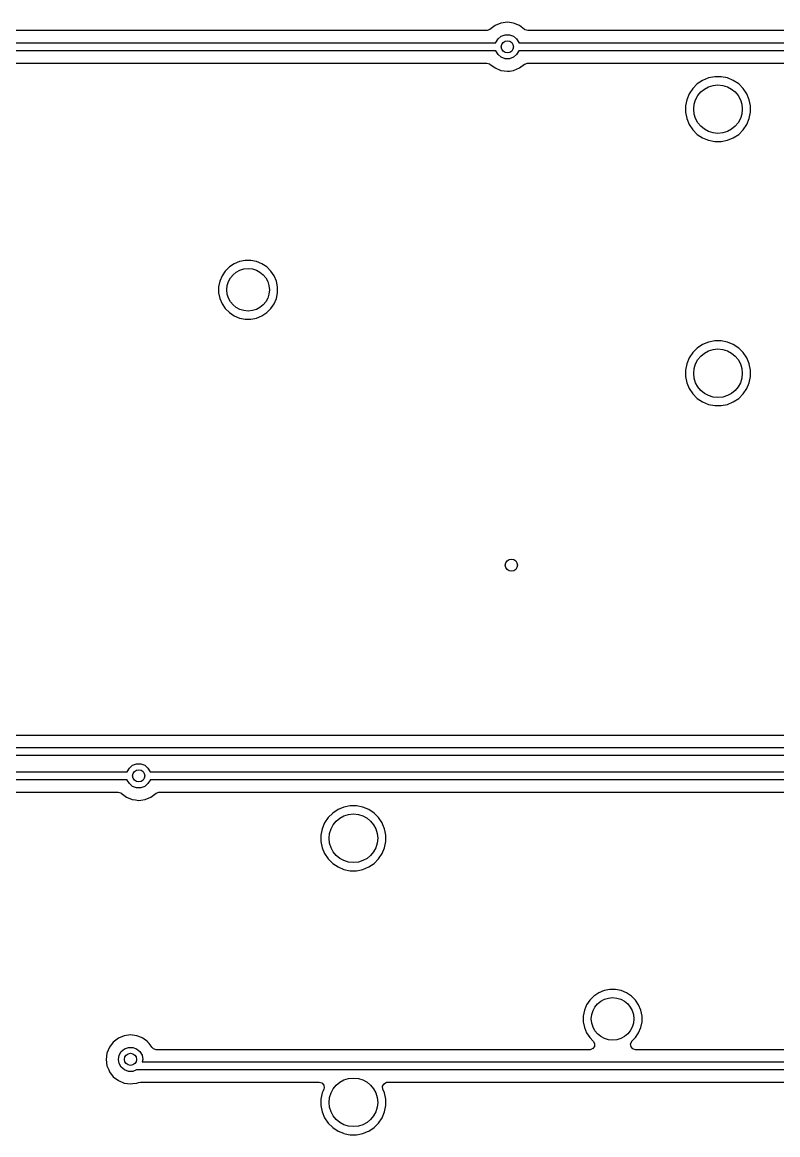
# Model space of a CAD drawing. Extents: x 0.7 to 11, y -6.1 to -1.6.
# Drawn here: x 2.556 to 3.29, y -4.971 to -3.89 of the extents above; entities that cross this region are included whole.
import ezdxf

# ---------------------------------------------------------------- set-up
doc = ezdxf.new("R2010")
doc.units = 0
doc.header["$MEASUREMENT"] = 0
doc.layers.add('BLACK', color=7, linetype='CONTINUOUS')

msp = doc.modelspace()

# ---------------------------------------------------------------- linework, layer by layer
at = {"layer": 'BLACK', "linetype": 'CONTINUOUS'}
for p, q in [((3.0156, -3.8927), (3.0107, -3.8965)), ((3.0214, -3.8904), (3.0156, -3.8927)), ((3.0156, -3.8927), (3.0156, -3.8927)), ((3.0276, -3.8895), (3.0214, -3.8904)), ((3.0214, -3.8904), (3.0214, -3.8904)), ((3.0337, -3.8904), (3.0276, -3.8895)), ((3.0276, -3.8895), (3.0276, -3.8895)), ((3.0353, -3.891), (3.0337, -3.8904)), ((3.0337, -3.8904), (3.0337, -3.8904)), ((3.0395, -3.8927), (3.0353, -3.891)), ((3.0444, -3.8965), (3.0395, -3.8927)), ((3.0076, -3.8976), (2.3388, -3.8976)), ((3.008, -3.8976), (3.0076, -3.8976)), ((3.0106, -3.8966), (3.008, -3.8976)), ((3.0107, -3.8965), (3.0106, -3.8966)), ((3.0107, -3.8965), (3.0107, -3.8965)), ((3.0185, -3.9058), (3.0217, -3.9032)), ((3.0217, -3.9032), (3.0255, -3.9018)), ((3.0255, -3.9018), (3.0296, -3.9018)), ((3.0296, -3.9018), (3.0335, -3.9032)), ((3.0335, -3.9032), (3.0366, -3.9058)), ((3.0445, -3.8966), (3.0444, -3.8965)), ((3.0444, -3.8965), (3.0444, -3.8965)), ((3.0449, -3.8968), (3.0445, -3.8966)), ((3.0475, -3.8976), (3.0449, -3.8968)), ((3.7202, -3.8976), (3.0475, -3.8976)), ((2.33, -3.9095), (3.0164, -3.9095)), ((3.0164, -3.9095), (3.0165, -3.9093)), ((3.0165, -3.9093), (3.0185, -3.9058)), ((3.0366, -3.9058), (3.0387, -3.9093)), ((3.0387, -3.9093), (3.0387, -3.9095)), ((3.0387, -3.9095), (3.729, -3.9095)), ((3.0164, -3.9172), (2.33, -3.9173)), ((3.0165, -3.9174), (3.0164, -3.9172)), ((3.0185, -3.921), (3.0165, -3.9174)), ((3.0217, -3.9236), (3.0185, -3.921)), ((3.0255, -3.925), (3.0217, -3.9236)), ((3.0296, -3.925), (3.0255, -3.925)), ((3.0335, -3.9236), (3.0296, -3.925)), ((3.0366, -3.921), (3.0335, -3.9236)), ((3.0387, -3.9174), (3.0366, -3.921)), ((3.729, -3.9172), (3.0387, -3.9173)), ((3.0387, -3.9173), (3.0387, -3.9174)), ((2.3388, -3.9292), (3.0076, -3.9292)), ((3.0076, -3.9292), (3.0103, -3.9299)), ((3.0103, -3.9299), (3.0106, -3.9302)), ((3.0106, -3.9302), (3.0107, -3.9302)), ((3.0107, -3.9302), (3.0107, -3.9302)), ((3.0107, -3.9302), (3.0156, -3.934)), ((3.0156, -3.934), (3.0214, -3.9364)), ((3.0337, -3.9364), (3.0395, -3.934)), ((3.0395, -3.934), (3.0444, -3.9302)), ((3.0444, -3.9302), (3.0444, -3.9302)), ((3.0444, -3.9302), (3.0445, -3.9302)), ((3.0445, -3.9302), (3.0471, -3.9292)), ((3.0471, -3.9292), (3.0475, -3.9292)), ((3.0475, -3.9292), (3.7202, -3.9292)), ((3.0214, -3.9364), (3.0245, -3.9368)), ((3.0245, -3.9368), (3.0276, -3.9372)), ((3.0276, -3.9372), (3.0296, -3.937)), ((3.0276, -3.9372), (3.0276, -3.9372)), ((3.0276, -3.9372), (3.0276, -3.9372)), ((3.0296, -3.937), (3.0337, -3.9364)), ((3.2174, -3.9461), (3.2122, -3.9495)), ((3.2231, -3.9437), (3.2174, -3.9461)), ((3.2174, -3.9461), (3.2174, -3.9461)), ((3.2292, -3.9425), (3.2231, -3.9437)), ((3.2231, -3.9437), (3.2231, -3.9437)), ((3.2354, -3.9425), (3.2292, -3.9425)), ((3.2292, -3.9425), (3.2292, -3.9425)), ((3.2415, -3.9437), (3.2354, -3.9425)), ((3.2354, -3.9425), (3.2354, -3.9425)), ((3.2472, -3.9461), (3.2415, -3.9437)), ((3.2415, -3.9437), (3.2415, -3.9437)), ((3.2524, -3.9495), (3.2472, -3.9461)), ((3.2472, -3.9461), (3.2472, -3.9461)), ((3.2078, -3.9539), (3.2044, -3.9591)), ((3.2122, -3.9495), (3.2078, -3.9539)), ((3.2078, -3.9539), (3.2078, -3.9539)), ((3.2122, -3.9495), (3.2122, -3.9495)), ((3.2568, -3.9539), (3.2524, -3.9495)), ((3.2524, -3.9495), (3.2524, -3.9495)), ((3.2602, -3.9591), (3.2568, -3.9539)), ((3.2568, -3.9539), (3.2568, -3.9539)), ((3.202, -3.9648), (3.2008, -3.9709)), ((3.2044, -3.9591), (3.202, -3.9648)), ((3.202, -3.9648), (3.202, -3.9648)), ((3.2044, -3.9591), (3.2044, -3.9591)), ((3.2626, -3.9648), (3.2602, -3.9591)), ((3.2602, -3.9591), (3.2602, -3.9591)), ((3.2638, -3.9709), (3.2626, -3.9648)), ((3.2626, -3.9648), (3.2626, -3.9648)), ((3.2626, -3.9648), (3.2626, -3.9648)), ((3.2008, -3.9709), (3.2008, -3.9771)), ((3.2008, -3.9771), (3.202, -3.9832)), ((3.2626, -3.9832), (3.2638, -3.9771)), ((3.2638, -3.9771), (3.2638, -3.9709)), ((3.2638, -3.9709), (3.2638, -3.9709)), ((3.2638, -3.9709), (3.2638, -3.9709)), ((3.202, -3.9832), (3.202, -3.9832)), ((3.202, -3.9832), (3.2044, -3.9889)), ((3.2044, -3.9889), (3.2044, -3.9889)), ((3.2044, -3.9889), (3.2078, -3.9941)), ((3.2568, -3.9941), (3.2602, -3.9889)), ((3.2602, -3.9889), (3.2626, -3.9832)), ((3.2078, -3.9941), (3.2078, -3.9941)), ((3.2078, -3.9941), (3.2122, -3.9985)), ((3.2122, -3.9985), (3.2122, -3.9985)), ((3.2122, -3.9985), (3.2174, -4.0019)), ((3.2472, -4.0019), (3.2524, -3.9985)), ((3.2524, -3.9985), (3.2568, -3.9941)), ((3.2174, -4.0019), (3.2174, -4.0019)), ((3.2174, -4.0019), (3.2205, -4.0033)), ((3.2205, -4.0033), (3.2231, -4.0043)), ((3.2231, -4.0043), (3.2292, -4.0055)), ((3.2292, -4.0055), (3.2292, -4.0055)), ((3.2292, -4.0055), (3.2292, -4.0055)), ((3.2292, -4.0055), (3.2354, -4.0055)), ((3.2354, -4.0055), (3.2415, -4.0043)), ((3.2354, -4.0055), (3.2354, -4.0055)), ((3.2415, -4.0043), (3.2472, -4.0019)), ((2.7574, -4.1274), (2.7534, -4.1314)), ((2.7621, -4.1243), (2.7574, -4.1274)), ((2.7574, -4.1274), (2.7574, -4.1274)), ((2.7673, -4.1221), (2.7621, -4.1243)), ((2.7621, -4.1243), (2.7621, -4.1243)), ((2.7728, -4.121), (2.7673, -4.1221)), ((2.7673, -4.1221), (2.7673, -4.1221)), ((2.7784, -4.121), (2.7728, -4.121)), ((2.7728, -4.121), (2.7728, -4.121)), ((2.7839, -4.1221), (2.7784, -4.121)), ((2.7784, -4.121), (2.7784, -4.121)), ((2.7891, -4.1243), (2.7839, -4.1221)), ((2.7839, -4.1221), (2.7839, -4.1221)), ((2.7938, -4.1274), (2.7891, -4.1243)), ((2.7891, -4.1243), (2.7891, -4.1243)), ((2.7978, -4.1314), (2.7938, -4.1274)), ((2.7938, -4.1274), (2.7938, -4.1274)), ((2.7481, -4.1413), (2.747, -4.1468)), ((2.7503, -4.1361), (2.7481, -4.1413)), ((2.7481, -4.1413), (2.7481, -4.1413)), ((2.7534, -4.1314), (2.7503, -4.1361)), ((2.7503, -4.1361), (2.7503, -4.1361)), ((2.7534, -4.1314), (2.7534, -4.1314)), ((2.8009, -4.1361), (2.7978, -4.1314)), ((2.7978, -4.1314), (2.7978, -4.1314)), ((2.8031, -4.1413), (2.8009, -4.1361)), ((2.8009, -4.1361), (2.8009, -4.1361)), ((2.8009, -4.1361), (2.8009, -4.1361)), ((2.8042, -4.1468), (2.8031, -4.1413)), ((2.8031, -4.1413), (2.8031, -4.1413)), ((2.8031, -4.1413), (2.8031, -4.1413)), ((2.747, -4.1468), (2.747, -4.1468)), ((2.747, -4.1468), (2.747, -4.1524)), ((2.8042, -4.1524), (2.8042, -4.1468)), ((2.8042, -4.1468), (2.8042, -4.1468)), ((2.747, -4.1524), (2.747, -4.1524)), ((2.747, -4.1524), (2.747, -4.1524)), ((2.747, -4.1524), (2.7481, -4.1579)), ((2.7481, -4.1579), (2.7481, -4.1579)), ((2.7481, -4.1579), (2.7503, -4.1631)), ((2.7503, -4.1631), (2.7503, -4.1631)), ((2.7503, -4.1631), (2.7534, -4.1678)), ((2.7978, -4.1678), (2.8009, -4.1631)), ((2.8009, -4.1631), (2.8031, -4.1579)), ((2.8031, -4.1579), (2.8042, -4.1524)), ((2.8042, -4.1524), (2.8042, -4.1524)), ((2.7534, -4.1678), (2.7534, -4.1678)), ((2.7534, -4.1678), (2.7574, -4.1718)), ((2.7574, -4.1718), (2.7574, -4.1718)), ((2.7574, -4.1718), (2.7621, -4.1749)), ((2.7891, -4.1749), (2.7938, -4.1718)), ((2.7938, -4.1718), (2.7978, -4.1678)), ((2.7621, -4.1749), (2.7621, -4.1749)), ((2.7621, -4.1749), (2.7621, -4.1749)), ((2.7621, -4.1749), (2.7673, -4.1771)), ((2.7673, -4.1771), (2.7673, -4.1771)), ((2.7673, -4.1771), (2.7673, -4.1771)), ((2.7673, -4.1771), (2.7728, -4.1782)), ((2.7728, -4.1782), (2.7728, -4.1782)), ((2.7728, -4.1782), (2.7784, -4.1782)), ((2.7784, -4.1782), (2.7821, -4.1774)), ((2.7821, -4.1774), (2.7839, -4.1771)), ((2.7839, -4.1771), (2.7891, -4.1749)), ((3.2122, -4.2062), (3.2078, -4.2106)), ((3.2174, -4.2028), (3.2122, -4.2062)), ((3.2122, -4.2062), (3.2122, -4.2062)), ((3.2231, -4.2004), (3.2174, -4.2028)), ((3.2174, -4.2028), (3.2174, -4.2028)), ((3.2292, -4.1992), (3.2231, -4.2004)), ((3.2231, -4.2004), (3.2231, -4.2004)), ((3.2354, -4.1992), (3.2292, -4.1992)), ((3.2292, -4.1992), (3.2292, -4.1992)), ((3.2415, -4.2004), (3.2354, -4.1992)), ((3.2354, -4.1992), (3.2354, -4.1992)), ((3.2472, -4.2028), (3.2415, -4.2004)), ((3.2415, -4.2004), (3.2415, -4.2004)), ((3.2524, -4.2062), (3.2472, -4.2028)), ((3.2472, -4.2028), (3.2472, -4.2028)), ((3.2568, -4.2106), (3.2524, -4.2062)), ((3.2524, -4.2062), (3.2524, -4.2062)), ((3.2044, -4.2158), (3.202, -4.2215)), ((3.2078, -4.2106), (3.2044, -4.2158)), ((3.2044, -4.2158), (3.2044, -4.2158)), ((3.2078, -4.2106), (3.2078, -4.2106)), ((3.2602, -4.2158), (3.2568, -4.2106)), ((3.2568, -4.2106), (3.2568, -4.2106)), ((3.2622, -4.2207), (3.2602, -4.2158)), ((3.2602, -4.2158), (3.2602, -4.2158)), ((3.202, -4.2215), (3.2008, -4.2276)), ((3.2008, -4.2276), (3.2008, -4.2338)), ((3.202, -4.2215), (3.202, -4.2215)), ((3.2626, -4.2215), (3.2622, -4.2207)), ((3.2638, -4.2276), (3.2626, -4.2215)), ((3.2626, -4.2215), (3.2626, -4.2215)), ((3.2638, -4.2338), (3.2638, -4.2276)), ((3.2638, -4.2276), (3.2638, -4.2276)), ((3.2638, -4.2276), (3.2638, -4.2276)), ((3.2008, -4.2338), (3.202, -4.2399)), ((3.2626, -4.2399), (3.2638, -4.2338)), ((3.202, -4.2399), (3.202, -4.2399)), ((3.202, -4.2399), (3.2044, -4.2456)), ((3.2044, -4.2456), (3.2044, -4.2456)), ((3.2044, -4.2456), (3.2078, -4.2508)), ((3.2568, -4.2508), (3.2602, -4.2456)), ((3.2602, -4.2456), (3.2626, -4.2399)), ((3.2078, -4.2508), (3.2078, -4.2508)), ((3.2078, -4.2508), (3.2122, -4.2552)), ((3.2122, -4.2552), (3.2122, -4.2552)), ((3.2122, -4.2552), (3.2174, -4.2586)), ((3.2174, -4.2586), (3.2174, -4.2586)), ((3.2174, -4.2586), (3.2231, -4.261)), ((3.2415, -4.261), (3.2472, -4.2586)), ((3.2472, -4.2586), (3.2524, -4.2552)), ((3.2524, -4.2552), (3.2568, -4.2508)), ((3.2231, -4.261), (3.2231, -4.261)), ((3.2231, -4.261), (3.2292, -4.2622)), ((3.2292, -4.2622), (3.2292, -4.2622)), ((3.2292, -4.2622), (3.2292, -4.2622)), ((3.2292, -4.2622), (3.2354, -4.2622)), ((3.2354, -4.2622), (3.2415, -4.261)), ((3.2354, -4.2622), (3.2354, -4.2622)), ((5.358, -4.5827), (1.4924, -4.5827)), ((1.4836, -4.5946), (5.3668, -4.5945)), ((5.3668, -4.6023), (1.4836, -4.6024)), ((2.6582, -4.618), (2.6602, -4.6145)), ((2.6602, -4.6145), (2.6634, -4.6118)), ((2.6634, -4.6118), (2.6672, -4.6104)), ((2.6672, -4.6104), (2.6713, -4.6104)), ((2.6713, -4.6104), (2.6752, -4.6118)), ((2.6752, -4.6118), (2.6783, -4.6145)), ((2.6783, -4.6145), (2.6804, -4.618)), ((1.5308, -4.6182), (2.6582, -4.6181)), ((2.6582, -4.6259), (1.5308, -4.626)), ((2.6582, -4.6181), (2.6582, -4.618)), ((2.6582, -4.6261), (2.6582, -4.6259)), ((2.6602, -4.6296), (2.6582, -4.6261)), ((2.6804, -4.6261), (2.6783, -4.6296)), ((2.6804, -4.618), (2.6804, -4.6182)), ((2.6804, -4.6182), (3.3708, -4.6181)), ((3.3708, -4.6259), (2.6804, -4.626)), ((2.6804, -4.626), (2.6804, -4.6261)), ((1.5396, -4.6378), (2.6493, -4.6378)), ((2.6493, -4.6378), (2.652, -4.6386)), ((2.652, -4.6386), (2.6523, -4.6388)), ((2.6523, -4.6388), (2.6524, -4.6389)), ((2.6524, -4.6389), (2.6524, -4.6389)), ((2.6524, -4.6389), (2.6574, -4.6427)), ((2.6634, -4.6323), (2.6602, -4.6296)), ((2.6672, -4.6337), (2.6634, -4.6323)), ((2.6713, -4.6337), (2.6672, -4.6337)), ((2.6752, -4.6323), (2.6713, -4.6337)), ((2.6783, -4.6296), (2.6752, -4.6323)), ((2.6812, -4.6427), (2.6862, -4.6389)), ((2.6862, -4.6389), (2.6863, -4.6388)), ((2.6862, -4.6389), (2.6862, -4.6389)), ((2.6863, -4.6388), (2.6888, -4.6378)), ((2.6888, -4.6378), (2.6892, -4.6378)), ((2.6892, -4.6378), (3.3619, -4.6378)), ((2.6574, -4.6427), (2.6631, -4.6451)), ((2.6631, -4.6451), (2.6662, -4.6455)), ((2.6662, -4.6455), (2.6693, -4.6459)), ((2.6693, -4.6459), (2.6713, -4.6456)), ((2.6693, -4.6459), (2.6693, -4.6459)), ((2.6693, -4.6459), (2.6693, -4.6459)), ((2.6713, -4.6456), (2.6755, -4.6451)), ((2.6755, -4.6451), (2.6812, -4.6427)), ((2.8579, -4.6582), (2.8535, -4.6626)), ((2.863, -4.6547), (2.8579, -4.6582)), ((2.8579, -4.6582), (2.8579, -4.6582)), ((2.8688, -4.6524), (2.863, -4.6547)), ((2.863, -4.6547), (2.863, -4.6547)), ((2.8748, -4.6512), (2.8688, -4.6524)), ((2.8688, -4.6524), (2.8688, -4.6524)), ((2.8811, -4.6512), (2.8748, -4.6512)), ((2.8748, -4.6512), (2.8748, -4.6512)), ((2.8871, -4.6524), (2.8811, -4.6512)), ((2.8811, -4.6512), (2.8811, -4.6512)), ((2.8929, -4.6547), (2.8871, -4.6524)), ((2.8871, -4.6524), (2.8871, -4.6524)), ((2.898, -4.6582), (2.8929, -4.6547)), ((2.8929, -4.6547), (2.8929, -4.6547)), ((2.9024, -4.6626), (2.898, -4.6582)), ((2.898, -4.6582), (2.898, -4.6582)), ((2.85, -4.6677), (2.8476, -4.6735)), ((2.8535, -4.6626), (2.85, -4.6677)), ((2.85, -4.6677), (2.85, -4.6677)), ((2.8535, -4.6626), (2.8535, -4.6626)), ((2.9059, -4.6677), (2.9024, -4.6626)), ((2.9024, -4.6626), (2.9024, -4.6626)), ((2.9066, -4.6695), (2.9059, -4.6677)), ((2.9059, -4.6677), (2.9059, -4.6677)), ((2.9083, -4.6735), (2.9066, -4.6695)), ((2.8476, -4.6735), (2.8464, -4.6796)), ((2.8464, -4.6796), (2.8464, -4.6858)), ((2.8476, -4.6735), (2.8476, -4.6735)), ((2.9089, -4.6766), (2.9083, -4.6735)), ((2.9095, -4.6796), (2.9089, -4.6766)), ((2.9095, -4.6858), (2.9095, -4.6796)), ((2.9095, -4.6796), (2.9095, -4.6796)), ((2.9095, -4.6796), (2.9095, -4.6796)), ((2.8464, -4.6858), (2.8476, -4.6919)), ((2.8476, -4.6919), (2.8476, -4.6919)), ((2.8476, -4.6919), (2.85, -4.6976)), ((2.9059, -4.6976), (2.9083, -4.6919)), ((2.9083, -4.6919), (2.9095, -4.6858)), ((2.85, -4.6976), (2.85, -4.6976)), ((2.85, -4.6976), (2.8535, -4.7028)), ((2.8535, -4.7028), (2.8535, -4.7028)), ((2.8535, -4.7028), (2.8579, -4.7072)), ((2.898, -4.7072), (2.9024, -4.7028)), ((2.9024, -4.7028), (2.9059, -4.6976)), ((2.8579, -4.7072), (2.8579, -4.7072)), ((2.8579, -4.7072), (2.863, -4.7106)), ((2.863, -4.7106), (2.863, -4.7106)), ((2.863, -4.7106), (2.8688, -4.713)), ((2.8688, -4.713), (2.8688, -4.713)), ((2.8688, -4.713), (2.8748, -4.7142)), ((2.8748, -4.7142), (2.8748, -4.7142)), ((2.8748, -4.7142), (2.8748, -4.7142)), ((2.8748, -4.7142), (2.8811, -4.7142)), ((2.8811, -4.7142), (2.8871, -4.713)), ((2.8811, -4.7142), (2.8811, -4.7142)), ((2.8871, -4.713), (2.8929, -4.7106)), ((2.8929, -4.7106), (2.898, -4.7072)), ((3.1164, -4.833), (3.1117, -4.8361)), ((3.1216, -4.8308), (3.1164, -4.833)), ((3.1164, -4.833), (3.1164, -4.833)), ((3.1271, -4.8297), (3.1216, -4.8308)), ((3.1216, -4.8308), (3.1216, -4.8308)), ((3.1327, -4.8297), (3.1271, -4.8297)), ((3.1271, -4.8297), (3.1271, -4.8297)), ((3.1383, -4.8308), (3.1327, -4.8297)), ((3.1327, -4.8297), (3.1327, -4.8297)), ((3.1435, -4.833), (3.1383, -4.8308)), ((3.1383, -4.8308), (3.1383, -4.8308)), ((3.1481, -4.8361), (3.1435, -4.833)), ((3.1435, -4.833), (3.1435, -4.833)), ((3.1077, -4.8401), (3.1046, -4.8447)), ((3.1117, -4.8361), (3.1077, -4.8401)), ((3.1077, -4.8401), (3.1077, -4.8401)), ((3.1117, -4.8361), (3.1117, -4.8361)), ((3.1521, -4.8401), (3.1481, -4.8361)), ((3.1481, -4.8361), (3.1481, -4.8361)), ((3.1552, -4.8447), (3.1521, -4.8401)), ((3.1521, -4.8401), (3.1521, -4.8401)), ((3.1025, -4.8499), (3.1014, -4.8555)), ((3.1046, -4.8447), (3.1025, -4.8499)), ((3.1025, -4.8499), (3.1025, -4.8499)), ((3.1046, -4.8447), (3.1046, -4.8447)), ((3.1574, -4.8499), (3.1552, -4.8447)), ((3.1552, -4.8447), (3.1552, -4.8447)), ((3.1552, -4.8447), (3.1552, -4.8447)), ((3.1585, -4.8555), (3.1574, -4.8499)), ((3.1574, -4.8499), (3.1574, -4.8499)), ((3.1574, -4.8499), (3.1574, -4.8499)), ((3.1014, -4.8555), (3.1014, -4.8555)), ((3.1014, -4.8555), (3.1014, -4.8611)), ((3.1014, -4.8611), (3.1014, -4.8611)), ((3.1014, -4.8611), (3.1014, -4.8611)), ((3.1014, -4.8611), (3.1025, -4.8666)), ((3.1574, -4.8666), (3.1585, -4.8611)), ((3.1585, -4.8611), (3.1585, -4.8555)), ((3.1585, -4.8555), (3.1585, -4.8555)), ((2.6552, -4.8746), (2.6495, -4.877)), ((2.6614, -4.8738), (2.6552, -4.8746)), ((2.6552, -4.8746), (2.6552, -4.8746)), ((2.6676, -4.8746), (2.6614, -4.8738)), ((2.6614, -4.8738), (2.6614, -4.8738)), ((2.6721, -4.8765), (2.6676, -4.8746)), ((2.6676, -4.8746), (2.6676, -4.8746)), ((2.6733, -4.877), (2.6721, -4.8765)), ((3.1025, -4.8666), (3.1025, -4.8666)), ((3.1025, -4.8666), (3.1046, -4.8718)), ((3.1046, -4.8718), (3.1046, -4.8718)), ((3.1046, -4.8718), (3.1077, -4.8765)), ((3.1077, -4.8765), (3.1077, -4.8765)), ((3.1077, -4.8765), (3.1111, -4.8798)), ((3.1487, -4.8798), (3.1521, -4.8765)), ((3.1521, -4.8765), (3.1552, -4.8718)), ((3.1521, -4.8765), (3.1521, -4.8765)), ((3.1552, -4.8718), (3.1574, -4.8666)), ((2.6408, -4.8857), (2.6384, -4.8915)), ((2.6446, -4.8808), (2.6408, -4.8857)), ((2.6495, -4.877), (2.6446, -4.8808)), ((2.6524, -4.89), (2.6555, -4.8874)), ((2.6555, -4.8874), (2.6594, -4.886)), ((2.6594, -4.886), (2.6635, -4.886)), ((2.6635, -4.886), (2.6673, -4.8874)), ((2.6673, -4.8874), (2.6705, -4.89)), ((2.6781, -4.8806), (2.6733, -4.877)), ((2.6783, -4.8808), (2.6781, -4.8806)), ((2.6794, -4.8822), (2.6783, -4.8808)), ((2.6813, -4.8847), (2.6794, -4.8822)), ((2.6821, -4.8857), (2.6813, -4.8847)), ((2.6823, -4.886), (2.6821, -4.8857)), ((2.6821, -4.8857), (2.6821, -4.8857)), ((2.6821, -4.8857), (2.6821, -4.8857)), ((2.6837, -4.8874), (2.6823, -4.886)), ((2.6823, -4.886), (2.6823, -4.886)), ((2.6863, -4.8882), (2.6837, -4.8874)), ((3.1106, -4.8872), (3.108, -4.8882)), ((3.1122, -4.885), (3.1106, -4.8872)), ((3.1111, -4.8798), (3.1124, -4.8822)), ((3.1124, -4.8822), (3.1122, -4.885)), ((3.1474, -4.8826), (3.1485, -4.8801)), ((3.1478, -4.8853), (3.1474, -4.8826)), ((3.1496, -4.8874), (3.1478, -4.8853)), ((3.1485, -4.8801), (3.1487, -4.8798)), ((3.1522, -4.8882), (3.1496, -4.8874)), ((2.6384, -4.8915), (2.6376, -4.8976)), ((2.6376, -4.8976), (2.6376, -4.8976)), ((2.6376, -4.8976), (2.6384, -4.9038)), ((2.6384, -4.8915), (2.6384, -4.8915)), ((2.6496, -4.8976), (2.6503, -4.8936)), ((2.6503, -4.9017), (2.6496, -4.8976)), ((2.6503, -4.8936), (2.6524, -4.89)), ((2.6705, -4.89), (2.6725, -4.8936)), ((2.6725, -4.8936), (2.6732, -4.8976)), ((2.6732, -4.8976), (2.6728, -4.9001)), ((3.1076, -4.8882), (2.6863, -4.8882)), ((3.108, -4.8882), (3.1076, -4.8882)), ((3.8163, -4.8882), (3.1522, -4.8882)), ((2.6384, -4.9038), (2.6384, -4.9038)), ((2.6384, -4.9038), (2.6401, -4.9079)), ((2.6401, -4.9079), (2.6408, -4.9096)), ((2.6524, -4.9052), (2.6503, -4.9017)), ((2.6555, -4.9079), (2.6524, -4.9052)), ((2.6594, -4.9093), (2.6555, -4.9079)), ((2.6635, -4.9093), (2.6594, -4.9093)), ((2.6673, -4.9079), (2.6635, -4.9093)), ((2.6674, -4.9078), (2.6673, -4.9079)), ((2.6677, -4.9079), (2.6674, -4.9078)), ((6.0742, -4.9078), (2.6677, -4.9079)), ((2.6728, -4.9001), (6.0759, -4.9)), ((2.6408, -4.9096), (2.6446, -4.9145)), ((2.6446, -4.9145), (2.6495, -4.9183)), ((2.6495, -4.9183), (2.6552, -4.9207)), ((2.6676, -4.9207), (2.669, -4.9201)), ((2.669, -4.9201), (2.6709, -4.9197)), ((2.6709, -4.9197), (2.8447, -4.9197)), ((2.8447, -4.9197), (2.8473, -4.9205)), ((2.9077, -4.9213), (2.91, -4.9199)), ((2.91, -4.9199), (2.9112, -4.9197)), ((2.9112, -4.9197), (3.5533, -4.9197)), ((2.6552, -4.9207), (2.6583, -4.9211)), ((2.6583, -4.9211), (2.6614, -4.9215)), ((2.6614, -4.9215), (2.6635, -4.9212)), ((2.6614, -4.9215), (2.6614, -4.9215)), ((2.6614, -4.9215), (2.6614, -4.9215)), ((2.6635, -4.9212), (2.6676, -4.9207)), ((2.8476, -4.9302), (2.8464, -4.9363)), ((2.8473, -4.9205), (2.8491, -4.9226)), ((2.8485, -4.9282), (2.8476, -4.9302)), ((2.8476, -4.9302), (2.8476, -4.9302)), ((2.8492, -4.9265), (2.8485, -4.9282)), ((2.8491, -4.9226), (2.8495, -4.9253)), ((2.8495, -4.9253), (2.8492, -4.9265)), ((2.9064, -4.9237), (2.9077, -4.9213)), ((2.9067, -4.9265), (2.9064, -4.9237)), ((2.9083, -4.9302), (2.9067, -4.9265)), ((2.9095, -4.9363), (2.9083, -4.9302)), ((2.9083, -4.9302), (2.9083, -4.9302)), ((2.8464, -4.9363), (2.8464, -4.9425)), ((2.9095, -4.9425), (2.9095, -4.9363)), ((2.9095, -4.9363), (2.9095, -4.9363)), ((2.9095, -4.9363), (2.9095, -4.9363)), ((2.8464, -4.9425), (2.8476, -4.9486)), ((2.8476, -4.9486), (2.8476, -4.9486)), ((2.8476, -4.9486), (2.85, -4.9543)), ((2.9059, -4.9543), (2.9083, -4.9486)), ((2.9083, -4.9486), (2.9095, -4.9425)), ((2.85, -4.9543), (2.85, -4.9543)), ((2.85, -4.9543), (2.8535, -4.9595)), ((2.8535, -4.9595), (2.8535, -4.9595)), ((2.8535, -4.9595), (2.8579, -4.9638)), ((2.898, -4.9638), (2.9024, -4.9595)), ((2.9024, -4.9595), (2.9059, -4.9543)), ((2.8579, -4.9638), (2.8579, -4.9638)), ((2.8579, -4.9638), (2.863, -4.9673)), ((2.863, -4.9673), (2.863, -4.9673)), ((2.863, -4.9673), (2.8684, -4.9695)), ((2.8684, -4.9695), (2.8688, -4.9697)), ((2.8688, -4.9697), (2.8729, -4.9705)), ((2.8729, -4.9705), (2.8748, -4.9709)), ((2.8748, -4.9709), (2.8748, -4.9709)), ((2.8748, -4.9709), (2.8748, -4.9709)), ((2.8748, -4.9709), (2.8811, -4.9709)), ((2.8811, -4.9709), (2.8871, -4.9697)), ((2.8811, -4.9709), (2.8811, -4.9709)), ((2.8871, -4.9697), (2.8918, -4.9678)), ((2.8918, -4.9678), (2.8929, -4.9673)), ((2.8929, -4.9673), (2.898, -4.9638)), ((2.8929, -4.9673), (2.8929, -4.9673)), ((2.8929, -4.9673), (2.8929, -4.9673))]:
    msp.add_line(p, q, dxfattribs=at)
at = {"layer": 'BLACK'}
for centre, radius in [((3.0276, -3.9134), 0.00591), ((3.2323, -3.974), 0.0236), ((2.7756, -4.1496), 0.0207), ((3.2323, -4.2307), 0.0236), ((3.0315, -4.4173), 0.00591), ((2.6693, -4.622), 0.00591), ((2.878, -4.6827), 0.0236), ((3.1299, -4.8583), 0.0207), ((2.6614, -4.8976), 0.00591), ((2.878, -4.9394), 0.0236)]:
    msp.add_circle(centre, radius, dxfattribs=at)

doc.saveas('drawing.dxf')
